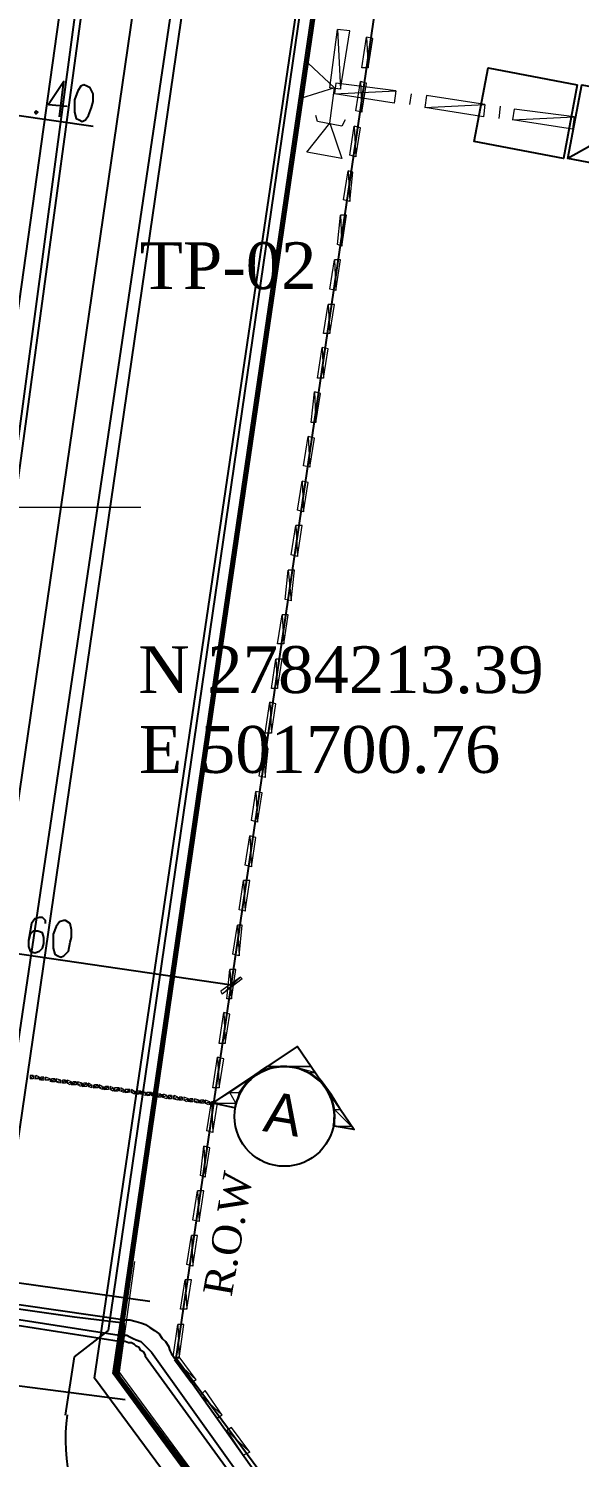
# Model space of a CAD drawing. Header units: inches. Extents: x 5 to 844, y 8 to 596.
# Drawn here: x 411.2 to 457.3, y 151.3 to 270.8 of the extents above; entities that cross this region are included whole.
import ezdxf

# ---------------------------------------------------------------- set-up
doc = ezdxf.new("R2010")
doc.units = ezdxf.units.IN
doc.header["$MEASUREMENT"] = 0
doc.layers.add('PDF_Geometry', color=7, linetype='Continuous', true_color=0x989898)
doc.layers.add('PDF_Text', color=7, linetype='Continuous')
doc.styles.add('PDF Arial', font='arial.ttf')
doc.styles.add('PDF Times New Roman', font='times.ttf')

msp = doc.modelspace()

# ---------------------------------------------------------------- linework, layer by layer
at = {"layer": 'PDF_Geometry', "color": 3, "lineweight": 25}
for points in [[(400.24, 12.87), (400.37, 20.71), (400.75, 29.71), (401.39, 38.84), (402.17, 47.97), (411.55, 114.31), (429.81, 127.68), (435.08, 126.91), (436.62, 138.74), (430.19, 139.64), (416.69, 157.89), (434.18, 276.3), (448.06, 372.85), (466.96, 500.13), (484.7, 515.05), (492.42, 514.66), (494.09, 532.27), (488.05, 532.4), (473.9, 549.37), (474.68, 554.64), (475.96, 563), (480.2, 591.67)], [(429.68, 142.72), (418.24, 158.28), (427.11, 219.22), (468.25, 499.49)], [(468.38, 499.36), (427.24, 219.22), (418.36, 158.28), (429.81, 142.85)], [(468.51, 499.36), (427.36, 219.22), (418.49, 158.28), (429.94, 142.85)], [(415.54, 275.79), (407.05, 212.53), (401.01, 169.85), (401.01, 169.33), (401.01, 168.82), (401.01, 168.43), (401.14, 167.92), (401.27, 167.41), (401.52, 167.02), (401.78, 166.51), (402.04, 166.12), (402.29, 165.86), (402.68, 165.48), (403.07, 165.22), (403.58, 164.96), (403.97, 164.71), (404.48, 164.58), (404.87, 164.45), (404.99, 164.45), (415.02, 163.03), (419.14, 162.52), (419.14, 161.75)], [(403.19, 163.93), (418.75, 161.49), (419.01, 161.49), (419.39, 161.49), (419.65, 161.36), (419.91, 161.23), (420.16, 161.11), (420.55, 160.98), (420.68, 160.85), (420.94, 160.59), (421.19, 160.33), (421.32, 160.21), (421.45, 160.08), (434.05, 142.46)], [(433.66, 142.21), (420.94, 159.69), (420.94, 159.82), (420.81, 160.08), (420.55, 160.21), (420.42, 160.46), (420.16, 160.59), (420.04, 160.72), (419.78, 160.85), (419.52, 160.85), (419.26, 160.98), (419.01, 160.98), (418.75, 160.98), (403.07, 163.42)], [(606.97, 148.64), (610.7, 147.99), (608.26, 130.89), (591.8, 118.68), (430.58, 142.21), (418.88, 157.89), (418.62, 158.41), (419.14, 161.75)], [(419.26, 156.09), (390.34, 159.82)]]:
    msp.add_lwpolyline(points, dxfattribs=at)
at = {"layer": 'PDF_Geometry', "color": 7, "lineweight": 25}
for points in [[(388.02, 12.87), (388.54, 25.6), (389.69, 41.41), (395.61, 85.38), (401.91, 129.35), (404.61, 147.74), (426.34, 294.04), (428.39, 300.21), (430.06, 306.51), (431.35, 312.81), (439.45, 376.2), (448.06, 439.58), (457.06, 502.96)], [(440.61, 275.4), (531.12, 262.03), (621.63, 248.79), (604.66, 133.08), (590.77, 122.67), (433.79, 145.68), (423.51, 159.56), (440.61, 275.4)], [(404.22, 264.47), (406.67, 264.09), (416.56, 262.67)], [(428.14, 190.93), (428.14, 190.8), (391.88, 196.08)], [(426.59, 180.91), (433.66, 185.66), (438.42, 178.72), (436.75, 178.98)], [(428.39, 180.52), (426.59, 180.91)]]:
    msp.add_lwpolyline(points, dxfattribs=at)
at = {"layer": 'PDF_Geometry', "lineweight": 25}
for points in [[(395.61, 77.15), (456.16, 492.93), (456.29, 494.48)], [(391.62, 77.67), (451.53, 489.72), (451.92, 491.65)], [(417.85, 161.88), (450.51, 386.48)], [(415.02, 159.69), (417.85, 161.88)], [(414.25, 154.81), (415.02, 159.69)]]:
    msp.add_lwpolyline(points, dxfattribs=at)
at = {"layer": 'PDF_Geometry', "color": 1, "lineweight": 25}
for points in [[(420.29, 306.77), (407.44, 212.53)], [(414.25, 275.79), (401.65, 185.79), (387.89, 95.28), (381.6, 54.14), (380.82, 52.73), (379.8, 51.44), (378.77, 50.15), (377.61, 49), (376.32, 48.1), (374.91, 47.2), (373.37, 46.55), (371.82, 45.91), (370.28, 45.53), (368.61, 45.4), (366.94, 45.4), (365.4, 45.53), (365.14, 45.53), (342.13, 48.87), (279.13, 58.13), (263.44, 60.18)], [(413.74, 263.44), (414.12, 266.4), (412.84, 264.47), (414.38, 264.34)], [(415.79, 266.14), (415.54, 266.02), (415.28, 265.63), (415.02, 264.86), (415.02, 264.47), (415.02, 263.83), (415.15, 263.32), (415.41, 263.19), (415.66, 263.06), (415.92, 263.19), (416.18, 263.57), (416.44, 264.22), (416.56, 264.73), (416.56, 265.37), (416.31, 265.89), (416.05, 266.02), (415.79, 266.14)], [(411.81, 263.96), (411.68, 263.83), (411.81, 263.7), (411.94, 263.83), (411.81, 263.96)], [(405.12, 164.83), (419.26, 162.78), (419.65, 162.78), (420.16, 162.65), (420.55, 162.52), (420.94, 162.39), (421.32, 162.13), (421.71, 161.88), (422.09, 161.62), (422.35, 161.23), (422.61, 160.98), (422.86, 160.59), (422.99, 160.21), (423.12, 159.95), (434.95, 143.24)]]:
    msp.add_lwpolyline(points, dxfattribs=at)
at = {"layer": 'PDF_Geometry', "lineweight": 0}
msp.add_lwpolyline([(440.61, 275.4), (423.51, 159.56), (433.79, 145.68), (590.77, 122.67), (604.66, 133.08), (621.63, 248.79), (531.12, 262.03), (440.61, 275.4)], dxfattribs=at)
at = {"layer": 'PDF_Geometry', "color": 3, "lineweight": 0}
for points in [[(437.01, 270.77), (437.26, 265.76), (436.36, 265.89), (437.01, 270.77)], [(438.04, 270.64), (437.01, 270.77), (437.26, 265.76), (438.04, 270.64)], [(437.26, 265.76), (436.36, 265.89)], [(436.36, 262.93), (436.75, 265.89)], [(436.88, 266.27), (436.75, 265.37), (441.89, 265.63), (436.88, 266.27)], [(436.75, 265.37), (441.89, 265.63), (441.76, 264.6), (436.75, 265.37)], [(443.18, 265.37), (443.05, 264.47)], [(444.46, 265.24), (444.33, 264.22), (449.35, 264.47), (444.46, 265.24)], [(444.33, 264.22), (449.35, 264.47), (449.22, 263.44), (444.33, 264.22)], [(450.63, 264.34), (450.51, 263.32)], [(437.65, 263.19), (437.39, 262.67), (435.34, 263.06), (435.21, 263.57)], [(451.79, 264.09), (451.66, 263.19), (456.81, 263.44), (451.79, 264.09)], [(451.66, 263.19), (456.81, 263.44), (456.68, 262.42), (451.66, 263.19)]]:
    msp.add_lwpolyline(points, dxfattribs=at)
at = {"layer": 'PDF_Geometry', "color": 4, "lineweight": 0}
for points in [[(439.45, 270.13), (439.58, 267.56), (439.06, 267.56), (439.45, 270.13)], [(439.96, 270), (439.45, 270.13), (439.58, 267.56), (439.96, 270)], [(438.94, 266.4), (439.06, 263.83), (438.55, 263.96), (438.94, 266.4)], [(439.45, 266.27), (438.94, 266.4), (439.06, 263.83), (439.45, 266.27)], [(438.42, 262.67), (438.55, 260.1), (438.04, 260.23), (438.42, 262.67)], [(438.94, 262.54), (438.42, 262.67), (438.55, 260.1), (438.94, 262.54)], [(437.91, 258.94), (438.04, 256.37), (437.52, 256.5), (437.91, 258.94)], [(438.29, 258.82), (437.91, 258.94), (438.04, 256.37), (438.29, 258.82)], [(437.26, 255.22), (437.39, 252.64), (437.01, 252.77), (437.26, 255.22)], [(437.78, 255.22), (437.26, 255.22), (437.39, 252.64), (437.78, 255.22)], [(436.75, 251.49), (436.88, 248.92), (436.36, 249.04), (436.75, 251.49)], [(437.26, 251.49), (436.75, 251.49), (436.88, 248.92), (437.26, 251.49)], [(436.24, 247.76), (436.36, 245.32), (435.85, 245.32), (436.24, 247.76)], [(436.75, 247.76), (436.24, 247.76), (436.36, 245.32), (436.75, 247.76)], [(435.72, 244.16), (435.85, 241.59), (435.34, 241.59), (435.72, 244.16)], [(436.24, 244.03), (435.72, 244.16), (435.85, 241.59), (436.24, 244.03)], [(435.08, 240.43), (435.21, 237.86), (434.82, 237.86), (435.08, 240.43)], [(435.59, 240.3), (435.08, 240.43), (435.21, 237.86), (435.59, 240.3)], [(434.56, 236.7), (434.69, 234.13), (434.18, 234.26), (434.56, 236.7)], [(435.08, 236.57), (434.56, 236.7), (434.69, 234.13), (435.08, 236.57)], [(434.05, 232.97), (434.18, 230.4), (433.66, 230.53), (434.05, 232.97)], [(434.56, 232.85), (434.05, 232.97), (434.18, 230.4), (434.56, 232.85)], [(433.54, 229.25), (433.66, 226.67), (433.15, 226.8), (433.54, 229.25)], [(434.05, 229.25), (433.54, 229.25), (433.66, 226.67), (434.05, 229.25)], [(432.89, 225.52), (433.15, 222.95), (432.64, 223.07), (432.89, 225.52)], [(433.41, 225.52), (432.89, 225.52), (433.15, 222.95), (433.41, 225.52)], [(432.38, 221.79), (432.51, 219.35), (431.99, 219.35), (432.38, 221.79)], [(432.89, 221.79), (432.38, 221.79), (432.51, 219.35), (432.89, 221.79)], [(431.86, 218.06), (431.99, 215.62), (431.48, 215.62), (431.86, 218.06)], [(432.38, 218.06), (431.86, 218.06), (431.99, 215.62), (432.38, 218.06)], [(431.35, 214.46), (431.48, 211.89), (430.96, 211.89), (431.35, 214.46)], [(431.86, 214.33), (431.35, 214.46), (431.48, 211.89), (431.86, 214.33)], [(430.84, 210.73), (430.96, 208.16), (430.45, 208.29), (430.84, 210.73)], [(431.22, 210.6), (430.84, 210.73), (430.96, 208.16), (431.22, 210.6)], [(430.19, 207), (430.32, 204.43), (429.81, 204.56), (430.19, 207)], [(430.71, 206.88), (430.19, 207), (430.32, 204.43), (430.71, 206.88)], [(429.68, 203.28), (429.81, 200.7), (429.29, 200.83), (429.68, 203.28)], [(430.19, 203.15), (429.68, 203.28), (429.81, 200.7), (430.19, 203.15)], [(429.16, 199.55), (429.29, 196.98), (428.78, 197.1), (429.16, 199.55)], [(429.68, 199.55), (429.16, 199.55), (429.29, 196.98), (429.68, 199.55)], [(428.65, 195.82), (428.78, 193.25), (428.26, 193.38), (428.65, 195.82)], [(429.04, 195.82), (428.65, 195.82), (428.78, 193.25), (429.04, 195.82)], [(428.01, 192.09), (428.14, 189.65), (427.75, 189.65), (428.01, 192.09)], [(428.52, 192.09), (428.01, 192.09), (428.14, 189.65), (428.52, 192.09)], [(427.49, 188.49), (427.62, 185.92), (427.11, 185.92), (427.49, 188.49)], [(428.01, 188.36), (427.49, 188.49), (427.62, 185.92), (428.01, 188.36)], [(426.98, 184.76), (427.11, 182.19), (426.59, 182.19), (426.98, 184.76)], [(427.49, 184.63), (426.98, 184.76), (427.11, 182.19), (427.49, 184.63)], [(426.46, 181.03), (426.59, 178.46), (426.08, 178.59), (426.46, 181.03)], [(426.98, 180.91), (426.46, 181.03), (426.59, 178.46), (426.98, 180.91)], [(425.82, 177.31), (425.95, 174.73), (425.56, 174.86), (425.82, 177.31)], [(426.34, 177.18), (425.82, 177.31), (425.95, 174.73), (426.34, 177.18)], [(425.31, 173.58), (425.44, 171.01), (424.92, 171.13), (425.31, 173.58)], [(425.82, 173.58), (425.31, 173.58), (425.44, 171.01), (425.82, 173.58)], [(424.79, 169.85), (424.92, 167.28), (424.41, 167.41), (424.79, 169.85)], [(425.31, 169.85), (424.79, 169.85), (424.92, 167.28), (425.31, 169.85)], [(424.28, 166.12), (424.41, 163.68), (423.89, 163.68), (424.28, 166.12)], [(424.79, 166.12), (424.28, 166.12), (424.41, 163.68), (424.79, 166.12)], [(423.64, 162.39), (423.76, 159.56), (423.25, 159.69), (423.64, 162.39)], [(424.15, 162.39), (423.64, 162.39), (423.76, 159.56), (424.15, 162.39)], [(423.76, 159.56), (423.25, 159.69)], [(423.76, 159.69), (423.38, 159.43), (425.18, 157.76), (423.76, 159.69)], [(423.38, 159.43), (425.18, 157.76), (424.79, 157.51), (423.38, 159.43)], [(425.95, 156.86), (425.56, 156.48), (427.36, 154.81), (425.95, 156.86)], [(425.56, 156.48), (427.36, 154.81), (426.98, 154.55), (425.56, 156.48)], [(428.14, 153.78), (427.75, 153.52), (429.68, 151.72), (428.14, 153.78)], [(427.75, 153.52), (429.68, 151.72), (429.16, 151.46), (427.75, 153.52)]]:
    msp.add_lwpolyline(points, dxfattribs=at)
at = {"layer": 'PDF_Geometry', "color": 92, "lineweight": 0, "true_color": 0x00b800}
for points in [[(433.92, 264.99), (434.56, 267.94), (436.75, 265.89), (433.92, 264.99)], [(437.39, 259.97), (434.44, 260.49), (436.36, 262.93), (437.39, 259.97)]]:
    msp.add_lwpolyline(points, dxfattribs=at)
at = {"layer": 'PDF_Geometry', "color": 6, "lineweight": 25}
for points in [[(457.06, 266.14), (455.91, 259.97), (448.45, 261.39), (449.61, 267.56), (457.06, 266.14)], [(464.78, 264.73), (463.62, 258.56), (456.29, 259.97), (457.45, 266.14), (464.78, 264.73)], [(464.78, 264.73), (456.29, 259.97)], [(421.32, 164.32), (388.28, 168.95)]]:
    msp.add_lwpolyline(points, dxfattribs=at)
at = {"layer": 'PDF_Geometry', "color": 7, "lineweight": 0}
for points in [[(400.75, 238.25), (400.75, 230.79), (420.55, 230.79)], [(427.24, 190.29), (427.36, 190.03), (428.91, 191.45), (427.24, 190.29)], [(427.36, 190.03), (428.91, 191.45), (429.04, 191.32), (427.36, 190.03)], [(433.66, 185.66), (431.22, 183.99), (434.82, 183.99), (433.66, 185.66)], [(411.29, 183.22), (411.29, 182.96), (411.55, 183.22), (411.29, 183.22)], [(411.29, 182.96), (411.55, 183.22), (411.55, 182.96), (411.29, 182.96)], [(411.68, 183.22), (411.68, 182.96)], [(411.81, 183.22), (411.68, 182.96), (412.07, 183.09), (411.81, 183.22)], [(411.68, 182.96), (412.07, 183.09), (412.07, 182.96), (411.68, 182.96)], [(412.07, 183.09), (412.07, 182.83)], [(412.19, 183.09), (412.19, 182.83), (412.45, 183.09), (412.19, 183.09)], [(412.19, 182.83), (412.45, 183.09), (412.45, 182.83), (412.19, 182.83)], [(412.58, 183.09), (412.58, 182.83)], [(412.58, 183.09), (412.58, 182.83), (412.97, 182.96), (412.58, 183.09)], [(412.58, 182.83), (412.97, 182.96), (412.84, 182.83), (412.58, 182.83)], [(412.97, 182.96), (412.97, 182.71)], [(413.09, 182.96), (413.09, 182.71), (413.35, 182.96), (413.09, 182.96)], [(413.09, 182.71), (413.35, 182.96), (413.35, 182.71), (413.09, 182.71)], [(413.48, 182.96), (413.35, 182.71)], [(413.48, 182.96), (413.48, 182.71), (413.87, 182.83), (413.48, 182.96)], [(429.55, 182.83), (429.68, 182.83), (430.58, 183.61), (429.55, 182.83)], [(429.68, 182.83), (430.58, 183.61), (430.71, 183.61), (429.68, 182.83)], [(430.58, 183.61), (430.71, 183.61), (431.09, 183.99), (430.58, 183.61)], [(430.71, 183.61), (431.09, 183.99), (431.86, 183.99), (430.71, 183.61)], [(431.09, 183.99), (431.86, 183.99), (431.22, 183.99), (431.09, 183.99)], [(431.86, 183.99), (431.22, 183.99), (431.99, 183.99), (431.86, 183.99)], [(433.28, 183.99), (434.82, 183.99), (431.99, 183.99), (433.28, 183.99)], [(434.82, 183.99), (431.99, 183.99), (434.82, 183.99)], [(434.56, 183.48), (435.08, 183.48), (433.28, 183.99), (434.56, 183.48)], [(435.08, 183.48), (433.28, 183.99), (434.82, 183.99), (435.08, 183.48)], [(435.59, 182.71), (435.72, 182.71), (434.56, 183.48), (435.59, 182.71)], [(435.72, 182.71), (434.56, 183.48), (435.08, 183.48), (435.72, 182.71)], [(413.48, 182.71), (413.87, 182.83), (413.74, 182.58), (413.48, 182.71)], [(413.87, 182.83), (413.87, 182.58)], [(413.99, 182.83), (413.99, 182.58), (414.25, 182.83), (413.99, 182.83)], [(413.99, 182.58), (414.25, 182.83), (414.25, 182.58), (413.99, 182.58)], [(414.38, 182.83), (414.25, 182.58)], [(414.38, 182.83), (414.38, 182.58), (414.76, 182.71), (414.38, 182.83)], [(414.38, 182.58), (414.76, 182.71), (414.64, 182.45), (414.38, 182.58)], [(414.76, 182.71), (414.76, 182.45)], [(414.89, 182.71), (414.76, 182.45), (415.15, 182.71), (414.89, 182.71)], [(414.76, 182.45), (415.15, 182.71), (415.15, 182.45), (414.76, 182.45)], [(415.28, 182.71), (415.15, 182.45)], [(415.28, 182.71), (415.28, 182.45), (415.66, 182.58), (415.28, 182.71)], [(415.28, 182.45), (415.66, 182.58), (415.54, 182.32), (415.28, 182.45)], [(415.66, 182.58), (415.66, 182.32)], [(415.79, 182.58), (415.66, 182.32), (416.05, 182.58), (415.79, 182.58)], [(415.66, 182.32), (416.05, 182.58), (416.05, 182.32), (415.66, 182.32)], [(416.18, 182.58), (416.05, 182.32)], [(416.18, 182.58), (416.18, 182.32), (416.44, 182.45), (416.18, 182.58)], [(416.18, 182.32), (416.44, 182.45), (416.44, 182.19), (416.18, 182.32)], [(416.56, 182.45), (416.56, 182.19)], [(416.69, 182.45), (416.56, 182.19), (416.95, 182.45), (416.69, 182.45)], [(416.56, 182.19), (416.95, 182.45), (416.95, 182.19), (416.56, 182.19)], [(416.95, 182.45), (416.95, 182.19)], [(417.08, 182.45), (417.08, 182.19), (417.34, 182.32), (417.08, 182.45)], [(417.08, 182.19), (417.34, 182.32), (417.34, 182.06), (417.08, 182.19)], [(417.46, 182.32), (417.46, 182.06)], [(417.59, 182.32), (417.46, 182.06), (417.85, 182.32), (417.59, 182.32)], [(417.46, 182.06), (417.85, 182.32), (417.85, 182.06), (417.46, 182.06)], [(417.85, 182.32), (417.85, 182.06)], [(417.98, 182.32), (417.98, 182.06), (418.24, 182.19), (417.98, 182.32)], [(417.98, 182.06), (418.24, 182.19), (418.24, 181.93), (417.98, 182.06)], [(418.36, 182.19), (418.36, 181.93)], [(418.36, 182.19), (418.36, 181.93), (418.75, 182.19), (418.36, 182.19)], [(418.36, 181.93), (418.75, 182.19), (418.62, 181.93), (418.36, 181.93)], [(418.75, 182.19), (418.75, 181.93)], [(418.88, 182.19), (418.88, 181.93), (419.14, 182.06), (418.88, 182.19)], [(418.88, 181.93), (419.14, 182.06), (419.14, 181.81), (418.88, 181.93)], [(419.26, 182.06), (419.26, 181.81)], [(419.26, 182.06), (419.26, 181.81), (419.65, 182.06), (419.26, 182.06)], [(419.26, 181.81), (419.65, 182.06), (419.52, 181.81), (419.26, 181.81)], [(419.65, 182.06), (419.65, 181.81)], [(419.78, 182.06), (419.78, 181.81), (420.04, 181.93), (419.78, 182.06)], [(419.78, 181.81), (420.04, 181.93), (420.04, 181.68), (419.78, 181.81)], [(420.16, 181.93), (420.04, 181.68)], [(420.16, 181.93), (420.16, 181.68), (420.55, 181.93), (420.16, 181.93)], [(420.16, 181.68), (420.55, 181.93), (420.42, 181.68), (420.16, 181.68)], [(420.55, 181.93), (420.55, 181.68)], [(420.68, 181.93), (420.55, 181.68), (420.94, 181.81), (420.68, 181.93)], [(420.55, 181.68), (420.94, 181.81), (420.94, 181.55), (420.55, 181.68)], [(421.06, 181.81), (420.94, 181.55)], [(421.06, 181.81), (421.06, 181.55), (421.45, 181.81), (421.06, 181.81)], [(421.06, 181.55), (421.45, 181.81), (421.32, 181.55), (421.06, 181.55)], [(421.45, 181.81), (421.45, 181.55)], [(421.58, 181.81), (421.45, 181.55), (421.84, 181.68), (421.58, 181.81)], [(428.01, 181.81), (426.59, 180.91), (428.52, 180.91), (428.01, 181.81)], [(428.01, 181.81), (428.78, 181.81), (429.55, 182.83), (428.01, 181.81)], [(428.01, 181.81), (428.78, 181.81), (428.52, 180.91), (428.01, 181.81)], [(428.78, 181.81), (429.55, 182.83), (429.68, 182.83), (428.78, 181.81)], [(436.36, 181.68), (436.49, 181.68), (435.59, 182.71), (436.36, 181.68)], [(436.49, 181.68), (435.59, 182.71), (435.72, 182.71), (436.49, 181.68)], [(421.45, 181.55), (421.84, 181.68), (421.84, 181.42), (421.45, 181.55)], [(421.96, 181.68), (421.84, 181.42)], [(421.96, 181.68), (421.96, 181.42), (422.22, 181.68), (421.96, 181.68)], [(421.96, 181.42), (422.22, 181.68), (422.22, 181.42), (421.96, 181.42)], [(422.35, 181.68), (422.35, 181.42)], [(422.48, 181.68), (422.35, 181.42), (422.74, 181.55), (422.48, 181.68)], [(422.35, 181.42), (422.74, 181.55), (422.74, 181.29), (422.35, 181.42)], [(422.86, 181.55), (422.74, 181.29)], [(422.86, 181.55), (422.86, 181.29), (423.12, 181.55), (422.86, 181.55)], [(422.86, 181.29), (423.12, 181.55), (423.12, 181.29), (422.86, 181.29)], [(423.25, 181.55), (423.25, 181.29)], [(423.38, 181.55), (423.25, 181.29), (423.64, 181.42), (423.38, 181.55)], [(423.25, 181.29), (423.64, 181.42), (423.64, 181.16), (423.25, 181.29)], [(423.64, 181.42), (423.64, 181.16)], [(423.76, 181.42), (423.76, 181.16), (424.02, 181.42), (423.76, 181.42)], [(423.76, 181.16), (424.02, 181.42), (424.02, 181.16), (423.76, 181.16)], [(424.15, 181.42), (424.15, 181.16)], [(424.15, 181.42), (424.15, 181.16), (424.54, 181.29), (424.15, 181.42)], [(424.15, 181.16), (424.54, 181.29), (424.41, 181.03), (424.15, 181.16)], [(424.54, 181.29), (424.54, 181.03)], [(424.66, 181.29), (424.66, 181.03), (424.92, 181.29), (424.66, 181.29)], [(424.66, 181.03), (424.92, 181.29), (424.92, 181.03), (424.66, 181.03)], [(425.05, 181.29), (425.05, 181.03)], [(425.05, 181.29), (425.05, 181.03), (425.44, 181.16), (425.05, 181.29)], [(425.05, 181.03), (425.44, 181.16), (425.31, 180.91), (425.05, 181.03)], [(425.44, 181.16), (425.44, 180.91)], [(425.56, 181.16), (425.56, 180.91), (425.82, 181.16), (425.56, 181.16)], [(425.56, 180.91), (425.82, 181.16), (425.82, 180.91), (425.56, 180.91)], [(425.95, 181.16), (425.82, 180.91)], [(425.95, 181.16), (425.95, 180.91), (426.34, 181.03), (425.95, 181.16)], [(425.95, 180.91), (426.34, 181.03), (426.21, 180.78), (425.95, 180.91)], [(426.34, 181.03), (426.34, 180.78)], [(426.46, 181.03), (426.46, 180.78), (426.72, 181.03), (426.46, 181.03)], [(426.46, 180.78), (426.72, 181.03), (426.59, 180.78), (426.46, 180.78)], [(426.59, 180.91), (428.52, 180.91), (428.39, 180.52), (426.59, 180.91)], [(436.75, 180.39), (437.26, 180.39), (436.36, 181.68), (436.75, 180.39)], [(437.26, 180.39), (436.36, 181.68), (436.49, 181.68), (437.26, 180.39)], [(436.75, 180.39), (436.75, 178.98), (438.16, 178.98), (436.75, 180.39)], [(436.75, 180.39), (437.26, 180.39), (438.16, 178.98), (436.75, 180.39)], [(436.75, 178.98), (438.16, 178.98), (438.42, 178.72), (436.75, 178.98)]]:
    msp.add_lwpolyline(points, dxfattribs=at)
at = {"layer": 'PDF_Geometry', "color": 5, "lineweight": 25}
for points in [[(412.58, 195.95), (412.58, 196.2), (412.32, 196.46), (412.07, 196.46), (411.68, 196.33), (411.42, 195.95), (411.29, 195.3), (411.17, 194.53), (411.17, 194.02), (411.29, 193.63), (411.68, 193.5), (412.07, 193.63), (412.32, 193.89), (412.45, 194.28), (412.45, 194.4), (412.45, 194.79), (412.32, 195.18), (411.94, 195.3), (411.55, 195.3), (411.29, 195.05), (411.17, 194.53)], [(414.12, 196.2), (413.74, 196.08), (413.48, 195.69), (413.22, 195.05), (413.22, 194.53), (413.22, 193.89), (413.35, 193.38), (413.61, 193.25), (413.87, 193.12), (414.12, 193.25), (414.51, 193.63), (414.64, 194.4), (414.76, 194.79), (414.76, 195.43), (414.64, 195.95), (414.25, 196.2), (414.12, 196.2)]]:
    msp.add_lwpolyline(points, dxfattribs=at)
at = {"layer": 'PDF_Geometry', "color": 1, "lineweight": 20}
msp.add_lwpolyline([(420.04, 167.66), (418.75, 158.41), (419.01, 158.02), (430.58, 142.34), (591.8, 118.81), (608.13, 131.02), (610.57, 147.61), (606.84, 148.38)], dxfattribs=at)
at = {"layer": 'PDF_Geometry', "color": 7, "lineweight": 25}
msp.add_circle((432.57, 179.81), 4.18, dxfattribs=at)
msp.add_arc((432.57, 179.81), 4.18, 349.5849, 169.5969, dxfattribs=at)
at = {"layer": 'PDF_Geometry', "lineweight": 25}
msp.add_arc((429.23, 152.69), 14.98, 171.7214, 261.7334, dxfattribs=at)

# ---------------------------------------------------------------- texts
at = {"layer": 'PDF_Text', "color": 6, "insert": (420.47, 248.98), "char_height": 3.9182, "attachment_point": 7, "style": 'PDF Times New Roman'}
msp.add_mtext('\\W0.999122;TP-02', dxfattribs=at)
at = {"layer": 'PDF_Text', "char_height": 3.9182, "attachment_point": 7, "style": 'PDF Times New Roman'}
for s, insert in [('\\W1.001615;N 2784213.39', (420.35, 215.15)), ('\\W0.999335;E 501700.76', (420.41, 208.47))]:
    msp.add_mtext(s, dxfattribs=dict(at, insert=insert))
at = {"layer": 'PDF_Text', "attachment_point": 7}
for s, insert, char_height, rotation, style in [('\\W0.962876;A', (430.69, 178.59), 3.406, 350.5377, 'PDF Arial'), ('\\W0.999512;R.O.W', (428.2, 164.63), 2.4378, 80.0824, 'PDF Times New Roman')]:
    msp.add_mtext(s, dxfattribs=dict(at, insert=insert, char_height=char_height, rotation=rotation, style=style))

doc.saveas('drawing.dxf')
